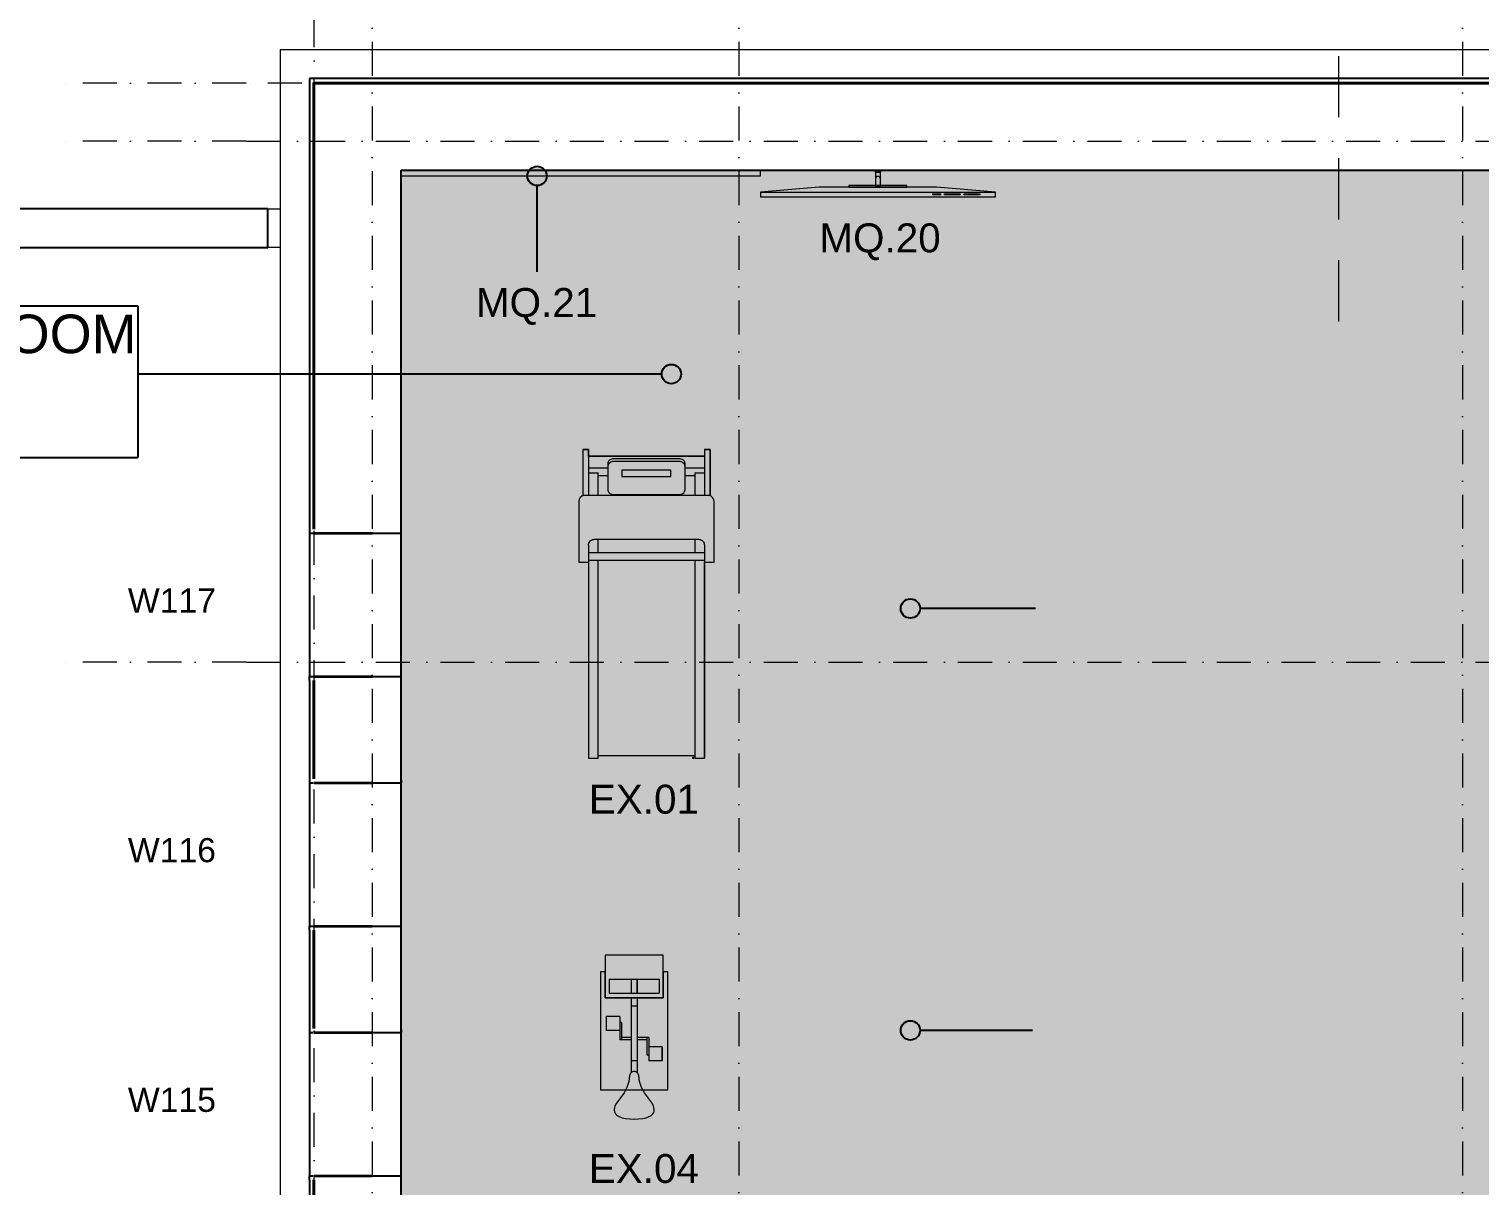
# Model space of a CAD drawing. Header units: millimetres. Extents: x -14278 to 101596, y -22378 to 34603.
# Drawn here: x -1778 to 5740, y 9835 to 15831 of the extents above; entities that cross this region are included whole.
import ezdxf
from ezdxf.enums import TextEntityAlignment as Align

# ---------------------------------------------------------------- set-up
doc = ezdxf.new("R2010")
doc.units = ezdxf.units.MM
doc.header["$MEASUREMENT"] = 0
for name, pattern in [('Dot & Dashed', [335.138881, 176.388884, -88.194442, 0, -70.555556]), ('Long Dashed', [529.166651, 317.499995, -211.666656]), ('Wipeout_Contour', [1000, 0, -1000])]:
    doc.linetypes.add(name, pattern=pattern)
for name, color, linetype in [('A-Zz_20_10_90-T_TextFFEInternal', 7, 'Continuous'), ('A-Zz_20_10_90-T_TextWindow', 7, 'Continuous'), ('A-Zz_60_50_80-P_MarkerSection', 7, 'Continuous'), ('NewA-Ee_25_10-M_WallsExternal', 7, 'Continuous'), ('NewA-Ee_30_40-M_Floors', 7, 'Continuous'), ('NewA-Ee_30_60-M_Pavements', 7, 'Continuous'), ('NewA-Ee_40_20-M_GeneralFFAndEInternalFixed', 7, 'Continuous'), ('NewA-Ee_40_20-M_GeneralFFAndEInternalMovable', 7, 'Continuous'), ('NewA-SL-M_SpacesExternal', 7, 'Continuous'), ('NewA-SL-M_SpacesInternal', 7, 'Continuous'), ('NewA-Ss_30_25-M_CeilingAndSoffitSystems', 7, 'Continuous'), ('NewA-Zz_20_10_90-T_TextFFEInternal', 7, 'Continuous'), ('NewA-Zz_35_40_80-M_GridStructural', 7, 'Continuous'), ('NewA-Zz_50_10_70-P_BoundarySiteRed', 7, 'Continuous'), ('NewA-Zz_50_10_90-P_BoundarySpace', 7, 'Continuous'), ('NewA-Zz_50_90_00-M_GrossInternal', 7, 'Continuous')]:
    doc.layers.add(name, color=color, linetype=linetype)
doc.styles.add('GENERATED_STYLE_1', font='')
doc.styles.get('GENERATED_STYLE_1').set_extended_font_data('Arial')

# ---------------------------------------------------------------- blocks, each defined once
blk = doc.blocks.new('EXERCISE ROOM_101_17_1', base_point=(-2422.3, 14043.1))
at = {"layer": 'NewA-SL-M_SpacesInternal', "color": 253, "linetype": 'Continuous', "lineweight": 13}
for p, q in [((8342.7, 15099.7), (150.3, 15099.7)), ((150.3, 15099.7), (150.3, 6700.3))]:
    blk.add_line(p, q, dxfattribs=at)
at = {"layer": 'NewA-SL-M_SpacesInternal', "linetype": 'Continuous'}
for p, q in [((-3630.5, 14396.7), (-1214, 14396.7)), ((-1214, 14396.7), (-1214, 14082.4)), ((-1214, 14082.4), (-1214, 13846.7)), ((-1214, 13846.7), (-1214, 13611)), ((-3630.5, 13611), (-1214, 13611))]:
    blk.add_line(p, q, dxfattribs=at)
at = {"layer": 'NewA-SL-M_SpacesInternal', "color": 5, "lineweight": 70, "style": 'GENERATED_STYLE_1'}
for tag, height, p in [('ROOM_NAME', 200, (-3580.5, 14351)), ('ROOM_NUMBER', 150, (-3580.5, 14048.1)), ('adj_text', 150, (-3580.5, 13812.4))]:
    blk.add_attdef(tag, text='', height=height, dxfattribs=at).set_placement(p, align=Align.TOP_LEFT)
blk = doc.blocks.new('EXERCISE TERRACE_Exercise Terrace_26_1', base_point=(-3492.5, 10921.6))
at = {"layer": 'NewA-SL-M_SpacesExternal', "color": 253, "linetype": 'Continuous', "lineweight": 13}
for p, q in [((-6444.8, 14698.5), (-6444.8, 6892.7)), ((-474.7, 14698.5), (-6444.8, 14698.5)), ((-474.7, 6892.7), (-474.7, 14698.5)), ((-6444.8, 6892.7), (-474.7, 6892.7))]:
    blk.add_line(p, q, dxfattribs=at)
at = {"layer": 'NewA-SL-M_SpacesExternal', "linetype": 'Continuous'}
for p, q in [((-4927, 11275.2), (-4927, 10960.9)), ((-4927, 11275.2), (-2058, 11275.2)), ((-2058, 11275.2), (-2058, 10960.9)), ((-4927, 10960.9), (-4927, 10725.2)), ((-2058, 10960.9), (-2058, 10725.2)), ((-4927, 10725.2), (-4927, 10489.5)), ((-2058, 10725.2), (-2058, 10489.5)), ((-4927, 10489.5), (-2058, 10489.5))]:
    blk.add_line(p, q, dxfattribs=at)
at = {"layer": 'NewA-SL-M_SpacesExternal', "color": 5, "lineweight": 70, "style": 'GENERATED_STYLE_1'}
for tag, height, p in [('ROOM_NAME_0', 200, (-4877, 11229.5)), ('ROOM_NAME_1', 150, (-4877, 10926.6)), ('adj_text', 150, (-4877, 10690.9))]:
    blk.add_attdef(tag, text='', height=height, dxfattribs=at).set_placement(p, align=Align.TOP_LEFT)
blk = doc.blocks.new('BUILDING SITE_Site_28_1', base_point=(-3334.4, -767))
at = {"layer": 'NewA-SL-M_SpacesExternal', "color": 253, "linetype": 'Continuous', "lineweight": 13}
for p, q in [((-474.7, 14898.5), (-474.7, 15724.7)), ((-474.7, 15724.7), (35324.7, 15724.7)), ((-6644.8, 14898.5), (-474.7, 14898.5))]:
    blk.add_line(p, q, dxfattribs=at)
at = {"layer": 'NewA-SL-M_SpacesExternal', "color": 5, "lineweight": 70, "style": 'GENERATED_STYLE_1'}
for tag, height, p in [('ROOM_NAME', 200, (-4325.1, -459.1)), ('ROOM_NUMBER', 150, (-4325.1, -762)), ('adj_text', 150, (-4325.1, -997.7))]:
    blk.add_attdef(tag, text='', height=height, dxfattribs=at).set_placement(p, align=Align.TOP_LEFT)
blk = doc.blocks.new('Mesh_1_1', base_point=(14339.9, 34603))
at = {"layer": 'NewA-Ee_30_60-M_Pavements', "color": 254, "linetype": 'Continuous', "lineweight": 13, "flags": 128}
blk.add_lwpolyline([(14339.9, 34603, -0.414214), (42830.6, 6112.3, -0.414214), (14339.9, -22378.4, -0.414214), (-14150.7, 6112.3, -0.414214)], format="xyb", close=True, dxfattribs=at)
blk.add_lwpolyline([(-474.7, 15724.7), (35324.7, 15724.7), (35324.7, 6075.3), (28524.7, 6075.3), (28524.7, -474.7), (7900.2, -474.7), (7900.2, 2666.8), (6124.7, 2666.8), (6124.7, 1525.3), (1425.3, 1525.3), (1425.3, 6075.3), (-474.7, 6075.3)], close=True, dxfattribs=at)
blk = doc.blocks.new('Slab_4_1', base_point=(11328, 15324.9))
at = {"layer": 'NewA-Ee_30_40-M_Floors', "linetype": 'Continuous', "lineweight": 13}
blk.add_hatch(color=254, dxfattribs=at).paths.add_polyline_path([(11328, 15324.9), (11328, 15099.7), (150.3, 15099.7), (150.3, 9350.5), (-124.9, 9350.5), (-124.9, 8300.5), (150.3, 8300.5), (150.3, 6700.3), (2050.3, 6700.3), (2050.3, 2150.3), (5499.7, 2150.3), (5499.7, 3091.8), (6214.3, 3091.8), (6214.3, 2766.8), (7714.3, 2766.8), (7714.3, 3091.8), (8455.6, 3091.8), (8500.3, 150.3), (16363.1, 150.3), (16363.1, -124.9), (17413.1, -124.9), (17413.1, 150.3), (27899.7, 150.3), (27899.7, 6700.3), (34699.7, 6700.3), (34699.7, 15099.7), (34639.4, 15099.7), (34639.4, 15324.9), (32809.4, 15324.9), (32809.4, 15099.7), (13158, 15099.7), (13158, 15324.9)])
at = {"layer": 'NewA-Ee_30_40-M_Floors', "color": 6, "linetype": 'Continuous', "lineweight": 13, "flags": 128}
blk.add_lwpolyline([(6214.3, 3091.8), (5499.7, 3091.8), (5499.7, 2150.3), (2050.3, 2150.3), (2050.3, 6700.3), (150.3, 6700.3), (150.3, 8300.5), (-124.9, 8300.5), (-124.9, 9350.5), (150.3, 9350.5), (150.3, 15099.7), (11328, 15099.7)], dxfattribs=at)
blk = doc.blocks.new('Slab_7_1', base_point=(150.3, 15099.7))
at = {"layer": 'NewA-Ss_30_25-M_CeilingAndSoffitSystems', "linetype": 'Continuous', "lineweight": 0}
blk.add_hatch(color=255, dxfattribs=at).paths.add_polyline_path([(150.3, 15099.7), (150.3, 6700.3), (2050.3, 6700.3), (2050.3, 6550.3), (5907.4, 6550.3), (5907.4, 10320.7), (8342.7, 10320.7), (8342.7, 15099.7)])
at = {"layer": 'NewA-Ss_30_25-M_CeilingAndSoffitSystems', "color": 6, "linetype": 'Continuous', "lineweight": 13, "flags": 128}
blk.add_lwpolyline([(150.3, 15099.7), (8342.7, 15099.7), (8342.7, 10320.7), (5907.4, 10320.7), (5907.4, 6550.3), (2050.3, 6550.3), (2050.3, 6700.3), (150.3, 6700.3)], close=True, dxfattribs=at)
blk = doc.blocks.new('Wall_3_1', base_point=(0, 15250))
at = {"layer": 'NewA-Ee_25_10-M_WallsExternal', "linetype": 'Continuous'}
blk.add_line((-304.8, 15554.8), (6119.9, 15554.8), dxfattribs=at)
at = {"layer": 'NewA-Ee_25_10-M_WallsExternal', "color": 92, "linetype": 'Continuous', "lineweight": 35}
blk.add_line((-300, 15550), (6119.9, 15550), dxfattribs=at)
at = {"layer": 'NewA-Ee_25_10-M_WallsExternal', "linetype": 'Continuous', "flags": 128}
for points in [[(6119.9, 15574.9), (-324.9, 15574.9)], [(150.3, 15099.7), (6127, 15099.7)]]:
    blk.add_lwpolyline(points, dxfattribs=at)
blk = doc.blocks.new('Wall_8_1', base_point=(0, 6550))
at = {"layer": 'NewA-Ee_25_10-M_WallsExternal', "linetype": 'Continuous'}
for p, q in [((-304.8, 13239.1), (-304.8, 15554.8)), ((-324.9, 13239.1), (-324.9, 13219)), ((-324.9, 13219), (-304.8, 13219)), ((-324.9, 13219), (-324.9, 12475)), ((0, 13219), (25.1, 13219)), ((25.1, 13219), (70.4, 13219)), ((70.4, 13219), (133.9, 13219)), ((133.9, 13219), (150.3, 13219)), ((-324.9, 12454.9), (-324.9, 12475)), ((-324.9, 12475), (-304.8, 12475)), ((-304.8, 11945.1), (-304.8, 12454.9)), ((0, 12475), (25.1, 12475)), ((25.1, 12475), (70.4, 12475)), ((70.4, 12475), (133.9, 12475)), ((133.9, 12475), (150.3, 12475)), ((-324.9, 11945.1), (-324.9, 11925)), ((-324.9, 11925), (-304.8, 11925)), ((-324.9, 11925), (-324.9, 11181)), ((0, 11925), (25.1, 11925)), ((25.1, 11925), (70.4, 11925)), ((70.4, 11925), (133.9, 11925)), ((133.9, 11925), (150.3, 11925)), ((150.3, 11938), (150.3, 11925)), ((-324.9, 11160.9), (-324.9, 11181)), ((-324.9, 11181), (-304.8, 11181)), ((-304.8, 10651.1), (-304.8, 11160.9)), ((0, 11181), (25.1, 11181)), ((25.1, 11181), (70.4, 11181)), ((70.4, 11181), (133.9, 11181)), ((133.9, 11181), (150.3, 11181)), ((150.3, 11168), (150.3, 11181)), ((-324.9, 10651.1), (-324.9, 10631)), ((-324.9, 10631), (-304.8, 10631)), ((-324.9, 10631), (-324.9, 9887)), ((0, 10631), (25.1, 10631)), ((25.1, 10631), (70.4, 10631)), ((70.4, 10631), (133.9, 10631)), ((133.9, 10631), (150.3, 10631)), ((150.3, 10644), (150.3, 10631)), ((-324.9, 9866.9), (-324.9, 9887)), ((-324.9, 9887), (-304.8, 9887)), ((-304.8, 9350.5), (-304.8, 9866.9)), ((0, 9887), (25.1, 9887)), ((25.1, 9887), (70.4, 9887)), ((70.4, 9887), (133.9, 9887)), ((133.9, 9887), (150.3, 9887)), ((150.3, 9874), (150.3, 9887)), ((-324.9, 9350.5), (-304.8, 9350.5)), ((-324.9, 9350.5), (-324.9, 8300.5)), ((0, 9350.5), (70.4, 9350.5)), ((70.4, 9350.5), (133.9, 9350.5)), ((133.9, 9350.5), (150.3, 9350.5)), ((-324.9, 8300.5), (-304.8, 8300.5)), ((-304.8, 6245.2), (-304.8, 8300.5)), ((0, 8300.5), (70.4, 8300.5)), ((70.4, 8300.5), (133.9, 8300.5)), ((133.9, 8300.5), (150.3, 8300.5))]:
    blk.add_line(p, q, dxfattribs=at)
at = {"layer": 'NewA-Ee_25_10-M_WallsExternal', "color": 92, "linetype": 'Continuous', "lineweight": 35}
for p, q in [((-300, 13239.1), (-300, 15550)), ((-300, 13219), (-24.9, 13219)), ((-24.9, 13219), (0, 13219)), ((-300, 12475), (-24.9, 12475)), ((-300, 11945.1), (-300, 12454.9)), ((-24.9, 12475), (0, 12475)), ((-300, 11925), (-24.9, 11925)), ((-24.9, 11925), (0, 11925)), ((-300, 11181), (-24.9, 11181)), ((-300, 10651.1), (-300, 11160.9)), ((-24.9, 11181), (0, 11181)), ((-300, 10631), (-24.9, 10631)), ((-24.9, 10631), (0, 10631)), ((-300, 9887), (-24.9, 9887)), ((-300, 9350.5), (-300, 9866.9)), ((-24.9, 9887), (0, 9887)), ((-300, 9350.5), (-124.9, 9350.5)), ((-124.9, 9350.5), (-9.9, 9350.5)), ((-9.9, 9350.5), (0, 9350.5)), ((-300, 6250), (-300, 8300.5)), ((-300, 8300.5), (-124.9, 8300.5)), ((-124.9, 8300.5), (-9.9, 8300.5)), ((-9.9, 8300.5), (0, 8300.5))]:
    blk.add_line(p, q, dxfattribs=at)
at = {"layer": 'NewA-Ee_25_10-M_WallsExternal', "linetype": 'Continuous', "flags": 128}
for points in [[(-324.9, 15574.9), (-324.9, 13239.1)], [(150.3, 13219), (150.3, 15099.7)], [(-324.9, 12454.9), (-324.9, 11945.1)], [(150.3, 11938), (150.3, 12475)], [(-324.9, 11160.9), (-324.9, 10651.1)], [(150.3, 10644), (150.3, 11168)], [(-324.9, 9866.9), (-324.9, 9350.5)], [(150.3, 9350.5), (150.3, 9874)], [(-324.9, 8300.5), (-324.9, 6225.1)], [(150.3, 6700.3), (150.3, 8300.5)]]:
    blk.add_lwpolyline(points, dxfattribs=at)
blk = doc.blocks.new('Wall_33_1', base_point=(-540.2, 14898.5))
at = {"color": 254, "linetype": 'Wipeout_Contour', "lineweight": 0, "ltscale": 61979.259508}
blk.add_wipeout([(-540.2, 14898.5), (-6644.8, 14898.5), (-6444.8, 14698.5), (-540.2, 14698.5)], dxfattribs=at).dxf.layer = 'NewA-Ee_25_10-M_WallsExternal'
at = {"layer": 'NewA-Ee_25_10-M_WallsExternal', "linetype": 'Continuous', "flags": 128}
for points in [[(-540.2, 14898.5), (-6644.8, 14898.5)], [(-540.2, 14698.5), (-540.2, 14898.5)], [(-6444.8, 14698.5), (-540.2, 14698.5)]]:
    blk.add_lwpolyline(points, dxfattribs=at)
blk = doc.blocks.new('Standard grid marker')
at = {"layer": 'NewA-Zz_35_40_80-M_GridStructural', "color": 6, "linetype": 'Dot & Dashed', "lineweight": 13}
blk.add_line((1000, 0), (18130.8, 0), dxfattribs=at)
at = {"layer": 'NewA-Zz_35_40_80-M_GridStructural', "style": 'GENERATED_STYLE_1'}
blk.add_attdef('AC_MarkerText_1', text='', height=250, rotation=90, dxfattribs=at).set_placement((-250, 14.3), align=Align.MIDDLE_CENTER)
blk = doc.blocks.new('Standard grid marker_2')
at = {"layer": 'NewA-Zz_35_40_80-M_GridStructural', "color": 6, "linetype": 'Dot & Dashed', "lineweight": 13}
for q in [(0, 0), (40175.6, 0)]:
    blk.add_line((1000, 0), q, dxfattribs=at)
at = {"layer": 'NewA-Zz_35_40_80-M_GridStructural', "style": 'GENERATED_STYLE_1'}
blk.add_attdef('AC_MarkerText_1', text='', height=250, dxfattribs=at).set_placement((41425.6, 14.3), align=Align.MIDDLE_CENTER)
blk = doc.blocks.new('Standard grid marker_3')
at = {"layer": 'NewA-Zz_35_40_80-M_GridStructural', "color": 6, "linetype": 'Dot & Dashed', "lineweight": 13}
blk.add_line((0, 0), (19130.8, 0), dxfattribs=at)
blk = doc.blocks.new('Standard grid marker_4')
at = {"layer": 'NewA-Zz_35_40_80-M_GridStructural', "color": 6, "linetype": 'Dot & Dashed', "lineweight": 13}
for p, q in [((1000, 0), (40175.6, 0)), ((40175.6, 0), (41175.6, 0))]:
    blk.add_line(p, q, dxfattribs=at)
blk = doc.blocks.new('Treadmill 19')
at = {"layer": 'NewA-Ee_40_20-M_GeneralFFAndEInternalMovable', "color": 255, "linetype": 'Continuous', "lineweight": 13}
for p, q in [((1332.3, 700), (1016.5, 700)), ((1016.5, 700), (1016.5, 650)), ((1337.5, 699.5), (1332.3, 700)), ((1342.5, 698.1), (1337.5, 699.5)), ((1347.1, 695.8), (1342.5, 698.1)), ((1351.4, 692.8), (1347.1, 695.8)), ((1355, 689.1), (1351.4, 692.8)), ((1358, 684.8), (1355, 689.1)), ((1360.2, 680), (1358, 684.8)), ((1600, 680), (1360.2, 680)), ((1600, 650), (1600, 680)), ((0, 650), (0, 600)), ((1016.5, 650), (0, 650)), ((1565.2, 50), (1565.2, 650)), ((1565.2, 650), (1600, 650)), ((0, 600), (15.3, 600)), ((15.3, 600), (15.3, 100)), ((0, 111.5), (0, 105.2)), ((3.9, 111.5), (0, 111.5)), ((0, 105.2), (3.9, 105.2)), ((15.3, 100), (0, 100)), ((0, 100), (0, 50)), ((3.9, 105.2), (3.9, 111.5)), ((0, 50), (1016.5, 50)), ((1016.5, 50), (1016.5, 0)), ((1016.5, 0), (1332.3, 0)), ((1332.3, 0), (1337.4, 0.5)), ((1337.4, 0.5), (1342.4, 1.9)), ((1342.4, 1.9), (1347.1, 4.1)), ((1347.1, 4.1), (1351.3, 7.1)), ((1351.3, 7.1), (1354.9, 10.8)), ((1354.9, 10.8), (1357.9, 15)), ((1357.9, 15), (1360.1, 19.7)), ((1360.1, 19.7), (1600, 20)), ((1600, 50), (1565.2, 50)), ((1600, 20), (1600, 50))]:
    blk.add_line(p, q, dxfattribs=at)
at = {"layer": 'NewA-Ee_40_20-M_GeneralFFAndEInternalMovable', "color": 1, "linetype": 'Continuous', "lineweight": 18}
for p, q in [((1332.3, 700), (1016.5, 700)), ((1016.5, 700), (1016.5, 650)), ((1337.4, 699.5), (1332.3, 700)), ((1342.4, 698.2), (1337.4, 699.5)), ((1347.1, 696), (1342.4, 698.2)), ((1351.3, 693), (1347.1, 696)), ((1355, 689.3), (1351.3, 693)), ((1357.9, 685), (1355, 689.3)), ((1360.1, 680.3), (1357.9, 685)), ((1361.5, 675.2), (1360.1, 680.3)), ((1600, 680), (1360.2, 680)), ((1600, 680), (1600, 650)), ((1105.3, 650), (0, 650)), ((0, 650), (0, 600)), ((1026.4, 650), (1026.4, 50)), ((1065.8, 650), (1065.8, 50)), ((1105.3, 650), (1110.5, 649.5)), ((1110.5, 649.5), (1115.4, 648.2)), ((1115.4, 648.2), (1120.1, 646)), ((1120.1, 646), (1124.3, 643)), ((1124.3, 643), (1128, 639.3)), ((1128, 639.3), (1131, 635)), ((1131, 635), (1133.1, 630.3)), ((1133.1, 630.3), (1134.5, 625.2)), ((1134.5, 625.2), (1134.9, 620)), ((1134.9, 620), (1134.9, 80)), ((1361.9, 670), (1361.5, 675.2)), ((1361.9, 30), (1361.9, 670)), ((1600, 650), (1361.9, 650)), ((1480.3, 650), (1480.3, 600)), ((1506, 650), (1506, 550)), ((1565.2, 650), (1565.2, 50)), ((0, 600), (1026.4, 600)), ((15.3, 600), (15.3, 100)), ((1065.8, 600), (1134.9, 600)), ((1361.9, 600), (1480.3, 600)), ((1368.4, 530.3), (1367.2, 525.2)), ((1370.3, 535), (1368.4, 530.3)), ((1372.8, 539.3), (1370.3, 535)), ((1376, 543), (1372.8, 539.3)), ((1379.7, 546), (1376, 543)), ((1383.7, 548.2), (1379.7, 546)), ((1388, 549.5), (1383.7, 548.2)), ((1392.5, 550), (1388, 549.5)), ((1526.9, 550), (1392.5, 550)), ((1465, 600), (1465, 550)), ((1516.6, 549.5), (1512.1, 550)), ((1520.9, 548.2), (1516.6, 549.5)), ((1525, 546), (1520.9, 548.2)), ((1528.6, 543), (1525, 546)), ((1531.4, 549.5), (1526.9, 550)), ((1531.8, 539.3), (1528.6, 543)), ((1535.7, 548.2), (1531.4, 549.5)), ((1534.3, 535), (1531.8, 539.3)), ((1536.2, 530.3), (1534.3, 535)), ((1539.8, 546), (1535.7, 548.2)), ((1537.4, 525.2), (1536.2, 530.3)), ((1543.4, 543), (1539.8, 546)), ((1546.6, 539.3), (1543.4, 543)), ((1549.1, 535), (1546.6, 539.3)), ((1551, 530.3), (1549.1, 535)), ((1552.2, 525.2), (1551, 530.3)), ((1367.2, 525.2), (1366.8, 520)), ((1366.8, 520), (1366.8, 180)), ((1460.5, 477), (1460.5, 223)), ((1493.8, 477), (1460.5, 477)), ((1493.3, 223), (1493.3, 477)), ((1493.8, 223), (1493.8, 477)), ((1537.8, 520), (1537.4, 525.2)), ((1537.8, 180), (1537.8, 520)), ((1552.6, 520), (1552.2, 525.2)), ((1552.6, 180), (1552.6, 520)), ((1366.8, 180), (1367.2, 174.8)), ((1367.2, 174.8), (1368.4, 169.7)), ((1368.4, 169.7), (1370.3, 165)), ((1370.3, 165), (1372.8, 160.7)), ((1372.8, 160.7), (1376, 157)), ((1376, 157), (1379.7, 154)), ((1379.7, 154), (1383.7, 151.8)), ((1383.7, 151.8), (1388, 150.5)), ((1388, 150.5), (1392.5, 150)), ((1460.5, 223), (1493.8, 223)), ((1512.1, 150), (1516.6, 150.5)), ((1516.6, 150.5), (1520.9, 151.8)), ((1520.9, 151.8), (1525, 154)), ((1525, 154), (1528.6, 157)), ((1526.9, 150), (1531.4, 150.5)), ((1528.6, 157), (1531.8, 160.7)), ((1531.4, 150.5), (1535.7, 151.8)), ((1531.8, 160.7), (1534.3, 165)), ((1534.3, 165), (1536.2, 169.7)), ((1535.7, 151.8), (1539.8, 154)), ((1536.2, 169.7), (1537.4, 174.8)), ((1537.4, 174.8), (1537.8, 180)), ((1539.8, 154), (1543.4, 157)), ((1543.4, 157), (1546.6, 160.7)), ((1546.6, 160.7), (1549.1, 165)), ((1549.1, 165), (1551, 169.7)), ((1551, 169.7), (1552.2, 174.8)), ((1552.2, 174.8), (1552.6, 180)), ((0, 100), (0, 50)), ((1026.4, 100), (0, 100)), ((1134.9, 100), (1065.8, 100)), ((1134.9, 80), (1134.5, 74.8)), ((1480.3, 100), (1361.9, 100)), ((1392.5, 150), (1526.9, 150)), ((1465, 150), (1465, 100)), ((1480.3, 100), (1480.3, 50)), ((1506, 150), (1506, 50)), ((1105.3, 50), (0, 50)), ((1016.5, 50), (1016.5, 0)), ((1016.5, 0), (1332.3, 0)), ((1110.5, 50.5), (1105.3, 50)), ((1115.4, 51.8), (1110.5, 50.5)), ((1120.1, 54), (1115.4, 51.8)), ((1124.3, 57), (1120.1, 54)), ((1128, 60.7), (1124.3, 57)), ((1131, 65), (1128, 60.7)), ((1133.1, 69.7), (1131, 65)), ((1134.5, 74.8), (1133.1, 69.7)), ((1332.3, 0), (1337.4, 0.5)), ((1337.4, 0.5), (1342.4, 1.8)), ((1342.4, 1.8), (1347.1, 4)), ((1347.1, 4), (1351.3, 7)), ((1351.3, 7), (1355, 10.7)), ((1355, 10.7), (1357.9, 15)), ((1357.9, 15), (1360.1, 19.7)), ((1360.1, 19.7), (1361.5, 24.8)), ((1600, 20), (1360.2, 20)), ((1361.5, 24.8), (1361.9, 30)), ((1600, 50), (1361.9, 50)), ((1600, 50), (1600, 20))]:
    blk.add_line(p, q, dxfattribs=at)
blk = doc.blocks.new('Stationary Bicycle 19')
at = {"layer": 'NewA-Ee_40_20-M_GeneralFFAndEInternalMovable', "color": 1, "linetype": 'Continuous', "lineweight": 18}
for p, q in [((611.5, 350), (0, 350)), ((0, 350), (0, 0)), ((380.6, 320), (308, 320)), ((308, 250), (308, 320)), ((380.6, 250), (380.6, 320)), ((476.3, 25), (476.3, 325)), ((476.3, 325), (611.5, 325)), ((476.3, 325), (476.3, 25)), ((698.8, 325), (476.3, 325)), ((573.9, 305), (501.1, 305)), ((501.1, 305), (501.1, 45)), ((573.9, 305), (573.9, 45)), ((611.5, 325), (611.5, 350)), ((698.8, 25), (698.8, 325)), ((-144.9, 236.7), (-148.7, 219.4)), ((-138.6, 253.3), (-144.9, 236.7)), ((-134.5, 260.5), (-138.6, 253.3)), ((-129.4, 266.9), (-134.5, 260.5)), ((-123.5, 272.1), (-129.4, 266.9)), ((-116.7, 275.9), (-123.5, 272.1)), ((-111.2, 277.6), (-116.7, 275.9)), ((-105.5, 278.4), (-111.2, 277.6)), ((-99.8, 278.4), (-105.5, 278.4)), ((-91.8, 277.2), (-99.8, 278.4)), ((-84, 274.9), (-91.8, 277.2)), ((-68.7, 267.6), (-84, 274.9)), ((-41.4, 246.6), (-68.7, 267.6)), ((-16, 227.5), (-41.4, 246.6)), ((12.3, 212.9), (-16, 227.5)), ((380.6, 250), (258.4, 250)), ((258.4, 240), (258.4, 250)), ((258.4, 190), (258.4, 240)), ((349, 240), (258.4, 240)), ((271.8, 190), (271.8, 240)), ((349, 240), (349, 250)), ((-148.7, 219.4), (-151.2, 175)), ((-151.2, 175), (-148.7, 130.6)), ((42.7, 203.2), (12.3, 212.9)), ((74.3, 198.6), (42.7, 203.2)), ((42.7, 146.8), (74.3, 151.4)), ((78.5, 197.5), (74.3, 198.6)), ((74.3, 151.4), (78.5, 152.5)), ((82.4, 195.8), (78.5, 197.5)), ((78.5, 152.5), (82.4, 154.2)), ((86, 193.4), (82.4, 195.8)), ((82.4, 154.2), (86, 156.6)), ((89, 190.5), (86, 193.4)), ((86, 156.6), (89, 159.5)), ((91.5, 187.1), (89, 190.5)), ((89, 159.5), (91.5, 162.9)), ((476.3, 190), (90.1, 190)), ((476.3, 160), (90.1, 160)), ((93.4, 183.3), (91.5, 187.1)), ((91.5, 162.9), (93.4, 166.7)), ((94.5, 179.2), (93.4, 183.3)), ((93.4, 166.7), (94.5, 170.8)), ((94.9, 175), (94.5, 179.2)), ((94.5, 170.8), (94.9, 175)), ((152, 190), (152, 160)), ((258.4, 110), (258.4, 160)), ((271.8, 110), (271.8, 160)), ((435.9, 190), (435.9, 160)), ((573.9, 190), (501.1, 190)), ((501.1, 160), (573.9, 160)), ((573.9, 160), (501.1, 160)), ((573.9, 190), (573.9, 160)), ((-148.7, 130.6), (-144.9, 113.3)), ((-144.9, 113.3), (-138.6, 96.7)), ((-138.6, 96.7), (-134.5, 89.5)), ((-134.5, 89.5), (-129.4, 83.1)), ((-129.4, 83.1), (-123.5, 77.9)), ((-123.5, 77.9), (-116.7, 74.1)), ((-84, 75.1), (-68.7, 82.4)), ((-68.7, 82.4), (-41.4, 103.4)), ((-41.4, 103.4), (-16, 122.5)), ((-16, 122.5), (12.3, 137.1)), ((12.3, 137.1), (42.7, 146.8)), ((271.8, 100), (149.6, 100)), ((149.6, 30), (149.6, 100)), ((271.8, 110), (181.2, 110)), ((181.2, 110), (181.2, 100)), ((222.2, 30), (222.2, 100)), ((222.2, 30), (222.2, 100)), ((271.8, 100), (271.8, 110)), ((-116.7, 74.1), (-111.2, 72.4)), ((-111.2, 72.4), (-105.5, 71.6)), ((-105.5, 71.6), (-99.8, 71.6)), ((-99.8, 71.6), (-91.8, 72.8)), ((-91.8, 72.8), (-84, 75.1)), ((0, 0), (611.5, 0)), ((149.6, 30), (222.2, 30)), ((222.2, 30), (149.6, 30)), ((611.5, 25), (476.3, 25)), ((476.3, 25), (698.8, 25)), ((573.9, 45), (501.1, 45)), ((611.5, 0), (611.5, 25))]:
    blk.add_line(p, q, dxfattribs=at)
blk = doc.blocks.new('Mirror 19_2')
at = {"layer": 'NewA-Ee_40_20-M_GeneralFFAndEInternalFixed', "color": 1, "linetype": 'Continuous', "lineweight": 18}
for p, q in [((1862, 30), (0, 30)), ((0, 30), (0, 0)), ((1862, 30), (0, 30)), ((0, 30), (0, 0)), ((0, 0), (1862, 0)), ((0, 0), (1862, 0)), ((1862, 0), (1862, 30)), ((1862, 0), (1862, 30))]:
    blk.add_line(p, q, dxfattribs=at)
blk = doc.blocks.new('Flat Panel TV 19')
at = {"layer": 'NewA-Ee_40_20-M_GeneralFFAndEInternalFixed', "color": 1, "linetype": 'Continuous', "lineweight": 18}
for p, q in [((623.3, 137.5), (593.3, 137.5)), ((593.3, 137.5), (593.3, 127.5)), ((593.3, 127.5), (623.3, 127.5)), ((620.8, 127.5), (595.8, 127.5)), ((595.8, 127.5), (595.8, 60)), ((620.8, 60), (620.8, 127.5)), ((623.3, 127.5), (623.3, 137.5)), ((304.2, 50), (0, 25)), ((0, 25), (0, 0)), ((0, 25), (1216.6, 25)), ((0, 0), (1216.6, 0)), ((912.5, 50), (304.2, 50)), ((758.3, 60), (458.3, 60)), ((458.3, 60), (458.3, 50)), ((458.3, 50), (758.3, 50)), ((595.8, 60), (620.8, 60)), ((758.3, 50), (758.3, 60)), ((892.2, 10), (892.2, 16.2)), ((892.2, 16.2), (932.7, 16.2)), ((932.7, 10), (892.2, 10)), ((1216.6, 25), (912.5, 50)), ((932.7, 16.2), (932.7, 10)), ((953, 10), (953, 16.2)), ((953, 16.2), (1034.1, 16.2)), ((1034.1, 10), (953, 10)), ((1034.1, 16.2), (1034.1, 10)), ((1054.4, 10), (1054.4, 16.2)), ((1054.4, 16.2), (1135.5, 16.2)), ((1135.5, 10), (1054.4, 10)), ((1135.5, 16.2), (1135.5, 10)), ((1216.6, 0), (1216.6, 25))]:
    blk.add_line(p, q, dxfattribs=at)
blk.add_arc((608.3, 93.8), 12.5, 0, 180, dxfattribs=at)
blk = doc.blocks.new('Line_15_1', base_point=(1550.2, 14043.1))
at = {"layer": 'NewA-Zz_50_10_90-P_BoundarySpace', "linetype": 'Continuous'}
blk.add_hatch(color=256, dxfattribs=at).paths.add_polyline_path([(1600.2, 14043.1), (1596.4, 14062.3), (1585.5, 14078.5), (1569.3, 14089.3), (1550.2, 14093.1), (1531, 14089.3), (1514.8, 14078.5), (1504, 14062.3), (1500.2, 14043.1), (1504, 14024), (1514.8, 14007.8), (1531, 13996.9), (1550.2, 13993.1), (1569.3, 13996.9), (1585.5, 14007.8), (1596.4, 14024)])
blk.add_line((1500.2, 14043.1), (-1214, 14043.1), dxfattribs=at)
blk.add_circle((1550.2, 14043.1), 50, dxfattribs=at)
blk = doc.blocks.new('Line_16_1', base_point=(854.5, 14573))
at = {"layer": 'NewA-Zz_20_10_90-T_TextFFEInternal', "linetype": 'Continuous'}
blk.add_hatch(color=256, dxfattribs=at).paths.add_polyline_path([(904.5, 15069.7), (900.7, 15088.8), (889.9, 15105.1), (873.7, 15115.9), (854.5, 15119.7), (835.4, 15115.9), (819.2, 15105.1), (808.3, 15088.8), (804.5, 15069.7), (808.3, 15050.6), (819.2, 15034.4), (835.4, 15023.5), (854.5, 15019.7), (873.7, 15023.5), (889.9, 15034.4), (900.7, 15050.6)])
blk.add_line((854.5, 14573), (854.5, 15019.7), dxfattribs=at)
blk.add_circle((854.5, 15069.7), 50, dxfattribs=at)
blk = doc.blocks.new('Line_17_1', base_point=(3436.2, 12827.7))
at = {"layer": 'NewA-Zz_20_10_90-T_TextFFEInternal', "linetype": 'Continuous'}
blk.add_hatch(color=256, dxfattribs=at).paths.add_polyline_path([(2838.7, 12827.7), (2834.9, 12846.8), (2824, 12863), (2807.8, 12873.9), (2788.7, 12877.7), (2769.5, 12873.9), (2753.3, 12863), (2742.5, 12846.8), (2738.7, 12827.7), (2742.5, 12808.5), (2753.3, 12792.3), (2769.5, 12781.5), (2788.7, 12777.7), (2807.8, 12781.5), (2824, 12792.3), (2834.9, 12808.5)])
blk.add_line((3436.2, 12827.7), (2838.7, 12827.7), dxfattribs=at)
blk.add_circle((2788.7, 12827.7), 50, dxfattribs=at)
blk = doc.blocks.new('Line_18_1', base_point=(3420.9, 10641.4))
at = {"layer": 'NewA-Zz_20_10_90-T_TextFFEInternal', "linetype": 'Continuous'}
blk.add_hatch(color=256, dxfattribs=at).paths.add_polyline_path([(2838.7, 10641.4), (2834.9, 10660.5), (2824, 10676.7), (2807.8, 10687.6), (2788.7, 10691.4), (2769.5, 10687.6), (2753.3, 10676.7), (2742.5, 10660.5), (2738.7, 10641.4), (2742.5, 10622.2), (2753.3, 10606), (2769.5, 10595.2), (2788.7, 10591.4), (2807.8, 10595.2), (2824, 10606), (2834.9, 10622.2)])
blk.add_line((3420.9, 10641.4), (2838.7, 10641.4), dxfattribs=at)
blk.add_circle((2788.7, 10641.4), 50, dxfattribs=at)
blk = doc.blocks.new('Label_15_1', base_point=(-1462.7, 10422.4))
at = {"layer": 'A-Zz_20_10_90-T_TextWindow', "insert": (-1037.7, 10343.9), "char_height": 125, "attachment_point": 2, "style": 'GENERATED_STYLE_1'}
blk.add_mtext('\\fArial|b0|i0|c0|p34;W115\\fArial|b0|i0|c0|p34;\\fArial|b0|i0|c0|p34;\\fArial|b0|i0|c0|p34;\\fArial|b0|i0|c0|p34;\\fArial|b0|i0|c0|p34;\\fArial|b0|i0|c0|p34;\\fArial|b0|i0|c0|p34;\\fArial|b0|i0|c0|p34;\\fArial|b0|i0|c0|p34;\\fArial|b0|i0|c0|p34;\\fArial|b0|i0|c0|p34;\\fArial|b0|i0|c0|p34;\\fArial|b0|i0|c0|p34;\\fArial|b0|i0|c0|p34;\\fArial|b0|i0|c0|p34;\\fArial|b0|i0|c0|p34;\\fArial|b0|i0|c0|p34;\\fArial|b0|i0|c0|p34;\\fArial|b0|i0|c0|p34;\\fArial|b0|i0|c0|p34;\\fArial|b0|i0|c0|p34;\\fArial|b0|i0|c0|p34;\\fArial|b0|i0|c0|p34;\\fArial|b0|i0|c0|p34;\\fArial|b0|i0|c0|p34;\\fArial|b0|i0|c0|p34;\\fArial|b0|i0|c0|p34;\\fArial|b0|i0|c0|p34;\\fArial|b0|i0|c0|p34;}', dxfattribs=at)
blk = doc.blocks.new('Label_16_1', base_point=(-1462.7, 11716.4))
at = {"layer": 'A-Zz_20_10_90-T_TextWindow', "insert": (-1037.7, 11637.9), "char_height": 125, "attachment_point": 2, "style": 'GENERATED_STYLE_1'}
blk.add_mtext('\\fArial|b0|i0|c0|p34;W116\\fArial|b0|i0|c0|p34;\\fArial|b0|i0|c0|p34;\\fArial|b0|i0|c0|p34;\\fArial|b0|i0|c0|p34;\\fArial|b0|i0|c0|p34;\\fArial|b0|i0|c0|p34;\\fArial|b0|i0|c0|p34;\\fArial|b0|i0|c0|p34;\\fArial|b0|i0|c0|p34;\\fArial|b0|i0|c0|p34;\\fArial|b0|i0|c0|p34;\\fArial|b0|i0|c0|p34;\\fArial|b0|i0|c0|p34;\\fArial|b0|i0|c0|p34;\\fArial|b0|i0|c0|p34;\\fArial|b0|i0|c0|p34;\\fArial|b0|i0|c0|p34;\\fArial|b0|i0|c0|p34;\\fArial|b0|i0|c0|p34;\\fArial|b0|i0|c0|p34;\\fArial|b0|i0|c0|p34;\\fArial|b0|i0|c0|p34;\\fArial|b0|i0|c0|p34;\\fArial|b0|i0|c0|p34;\\fArial|b0|i0|c0|p34;\\fArial|b0|i0|c0|p34;\\fArial|b0|i0|c0|p34;\\fArial|b0|i0|c0|p34;\\fArial|b0|i0|c0|p34;}', dxfattribs=at)
blk = doc.blocks.new('Label_17_1', base_point=(-1462.7, 13010.4))
at = {"layer": 'A-Zz_20_10_90-T_TextWindow', "insert": (-1037.7, 12931.9), "char_height": 125, "attachment_point": 2, "style": 'GENERATED_STYLE_1'}
blk.add_mtext('\\fArial|b0|i0|c0|p34;W117\\fArial|b0|i0|c0|p34;\\fArial|b0|i0|c0|p34;\\fArial|b0|i0|c0|p34;\\fArial|b0|i0|c0|p34;\\fArial|b0|i0|c0|p34;\\fArial|b0|i0|c0|p34;\\fArial|b0|i0|c0|p34;\\fArial|b0|i0|c0|p34;\\fArial|b0|i0|c0|p34;\\fArial|b0|i0|c0|p34;\\fArial|b0|i0|c0|p34;\\fArial|b0|i0|c0|p34;\\fArial|b0|i0|c0|p34;\\fArial|b0|i0|c0|p34;\\fArial|b0|i0|c0|p34;\\fArial|b0|i0|c0|p34;\\fArial|b0|i0|c0|p34;\\fArial|b0|i0|c0|p34;\\fArial|b0|i0|c0|p34;\\fArial|b0|i0|c0|p34;\\fArial|b0|i0|c0|p34;\\fArial|b0|i0|c0|p34;\\fArial|b0|i0|c0|p34;\\fArial|b0|i0|c0|p34;\\fArial|b0|i0|c0|p34;\\fArial|b0|i0|c0|p34;\\fArial|b0|i0|c0|p34;\\fArial|b0|i0|c0|p34;\\fArial|b0|i0|c0|p34;}', dxfattribs=at)
blk = doc.blocks.new('Label_77_1', base_point=(2206.5, 14908))
at = {"layer": 'A-Zz_20_10_90-T_TextFFEInternal', "insert": (2631.5, 14823.7), "char_height": 150, "attachment_point": 2, "style": 'GENERATED_STYLE_1'}
blk.add_mtext('\\fArial|b0|i0|c0|p34;MQ.20\\fArial|b0|i0|c0|p34;\\fArial|b0|i0|c0|p34;\\fArial|b0|i0|c0|p34;\\fArial|b0|i0|c0|p34;\\fArial|b0|i0|c0|p34;\\fArial|b0|i0|c0|p34;\\fArial|b0|i0|c0|p34;\\fArial|b0|i0|c0|p34;\\fArial|b0|i0|c0|p34;\\fArial|b0|i0|c0|p34;\\fArial|b0|i0|c0|p34;\\fArial|b0|i0|c0|p34;\\fArial|b0|i0|c0|p34;\\fArial|b0|i0|c0|p34;\\fArial|b0|i0|c0|p34;\\fArial|b0|i0|c0|p34;\\fArial|b0|i0|c0|p34;\\fArial|b0|i0|c0|p34;\\fArial|b0|i0|c0|p34;\\fArial|b0|i0|c0|p34;\\fArial|b0|i0|c0|p34;\\fArial|b0|i0|c0|p34;\\fArial|b0|i0|c0|p34;\\fArial|b0|i0|c0|p34;\\fArial|b0|i0|c0|p34;\\fArial|b0|i0|c0|p34;\\fArial|b0|i0|c0|p34;\\fArial|b0|i0|c0|p34;\\fArial|b0|i0|c0|p34;}', dxfattribs=at)
blk = doc.blocks.new('Label_78_1', base_point=(426.7, 14573))
at = {"layer": 'A-Zz_20_10_90-T_TextFFEInternal', "insert": (851.7, 14488.7), "char_height": 150, "attachment_point": 2, "style": 'GENERATED_STYLE_1'}
blk.add_mtext('\\fArial|b0|i0|c0|p34;MQ.21\\fArial|b0|i0|c0|p34;\\fArial|b0|i0|c0|p34;\\fArial|b0|i0|c0|p34;\\fArial|b0|i0|c0|p34;\\fArial|b0|i0|c0|p34;\\fArial|b0|i0|c0|p34;\\fArial|b0|i0|c0|p34;\\fArial|b0|i0|c0|p34;\\fArial|b0|i0|c0|p34;\\fArial|b0|i0|c0|p34;\\fArial|b0|i0|c0|p34;\\fArial|b0|i0|c0|p34;\\fArial|b0|i0|c0|p34;\\fArial|b0|i0|c0|p34;\\fArial|b0|i0|c0|p34;\\fArial|b0|i0|c0|p34;\\fArial|b0|i0|c0|p34;\\fArial|b0|i0|c0|p34;\\fArial|b0|i0|c0|p34;\\fArial|b0|i0|c0|p34;\\fArial|b0|i0|c0|p34;\\fArial|b0|i0|c0|p34;\\fArial|b0|i0|c0|p34;\\fArial|b0|i0|c0|p34;\\fArial|b0|i0|c0|p34;\\fArial|b0|i0|c0|p34;\\fArial|b0|i0|c0|p34;\\fArial|b0|i0|c0|p34;\\fArial|b0|i0|c0|p34;}', dxfattribs=at)
blk = doc.blocks.new('Label_79_1', base_point=(983, 11998.7))
at = {"layer": 'A-Zz_20_10_90-T_TextFFEInternal', "insert": (1408, 11914.4), "char_height": 150, "attachment_point": 2, "style": 'GENERATED_STYLE_1'}
blk.add_mtext('\\fArial|b0|i0|c0|p34;EX.01\\fArial|b0|i0|c0|p34;\\fArial|b0|i0|c0|p34;\\fArial|b0|i0|c0|p34;\\fArial|b0|i0|c0|p34;\\fArial|b0|i0|c0|p34;\\fArial|b0|i0|c0|p34;\\fArial|b0|i0|c0|p34;\\fArial|b0|i0|c0|p34;\\fArial|b0|i0|c0|p34;\\fArial|b0|i0|c0|p34;\\fArial|b0|i0|c0|p34;\\fArial|b0|i0|c0|p34;\\fArial|b0|i0|c0|p34;\\fArial|b0|i0|c0|p34;\\fArial|b0|i0|c0|p34;\\fArial|b0|i0|c0|p34;\\fArial|b0|i0|c0|p34;\\fArial|b0|i0|c0|p34;\\fArial|b0|i0|c0|p34;\\fArial|b0|i0|c0|p34;\\fArial|b0|i0|c0|p34;\\fArial|b0|i0|c0|p34;\\fArial|b0|i0|c0|p34;\\fArial|b0|i0|c0|p34;\\fArial|b0|i0|c0|p34;\\fArial|b0|i0|c0|p34;\\fArial|b0|i0|c0|p34;\\fArial|b0|i0|c0|p34;\\fArial|b0|i0|c0|p34;}', dxfattribs=at)
blk = doc.blocks.new('Label_80_1', base_point=(983, 10084.7))
at = {"layer": 'A-Zz_20_10_90-T_TextFFEInternal', "insert": (1408, 10000.4), "char_height": 150, "attachment_point": 2, "style": 'GENERATED_STYLE_1'}
blk.add_mtext('\\fArial|b0|i0|c0|p34;EX.04\\fArial|b0|i0|c0|p34;\\fArial|b0|i0|c0|p34;\\fArial|b0|i0|c0|p34;\\fArial|b0|i0|c0|p34;\\fArial|b0|i0|c0|p34;\\fArial|b0|i0|c0|p34;\\fArial|b0|i0|c0|p34;\\fArial|b0|i0|c0|p34;\\fArial|b0|i0|c0|p34;\\fArial|b0|i0|c0|p34;\\fArial|b0|i0|c0|p34;\\fArial|b0|i0|c0|p34;\\fArial|b0|i0|c0|p34;\\fArial|b0|i0|c0|p34;\\fArial|b0|i0|c0|p34;\\fArial|b0|i0|c0|p34;\\fArial|b0|i0|c0|p34;\\fArial|b0|i0|c0|p34;\\fArial|b0|i0|c0|p34;\\fArial|b0|i0|c0|p34;\\fArial|b0|i0|c0|p34;\\fArial|b0|i0|c0|p34;\\fArial|b0|i0|c0|p34;\\fArial|b0|i0|c0|p34;\\fArial|b0|i0|c0|p34;\\fArial|b0|i0|c0|p34;\\fArial|b0|i0|c0|p34;\\fArial|b0|i0|c0|p34;\\fArial|b0|i0|c0|p34;}', dxfattribs=at)
blk = doc.blocks.new('Cutting Plane_9_1', base_point=(5008, -2269))
at = {"layer": 'A-Zz_60_50_80-P_MarkerSection', "color": 6, "linetype": 'Long Dashed', "lineweight": 13}
blk.add_line((5008, 14315.3), (5008, 18515.3), dxfattribs=at)

msp = doc.modelspace()

# ---------------------------------------------------------------- hatches: boundary and pattern name
at = {"layer": 'NewA-Zz_50_90_00-M_GrossInternal', "linetype": 'Continuous', "lineweight": 140}
msp.add_hatch(color=1, dxfattribs=at).paths.add_polyline_path([(150.3, 15099.7), (34699.7, 15099.7), (34699.7, 6700.3), (27899.7, 6700.3), (27899.7, 150.3), (8500.3, 150.3), (8500.3, 3091.8), (5499.7, 3091.8), (5499.7, 2150.3), (2050.3, 2150.3), (2050.3, 6700.3), (150.3, 6700.3)])

# ---------------------------------------------------------------- linework, layer by layer
at = {"layer": 'NewA-Zz_50_90_00-M_GrossInternal', "linetype": 'Continuous', "flags": 128}
msp.add_lwpolyline([(150.3, 15099.7), (34699.7, 15099.7), (34699.7, 6700.3), (27899.7, 6700.3), (27899.7, 150.3), (8500.3, 150.3), (8500.3, 3091.8), (5499.7, 3091.8), (5499.7, 2150.3), (2050.3, 2150.3), (2050.3, 6700.3), (150.3, 6700.3)], close=True, dxfattribs=at)

# ---------------------------------------------------------------- block references
at = {"layer": 'A-Zz_20_10_90-T_TextFFEInternal', "color": 6, "linetype": 'Continuous', "lineweight": 13}
for name, p in [('Label_77_1', (2206.5, 14908)), ('Label_78_1', (426.7, 14573)), ('Label_79_1', (983, 11998.7)), ('Label_80_1', (983, 10084.7))]:
    msp.add_blockref(name, p, dxfattribs=at)
at = {"layer": 'A-Zz_20_10_90-T_TextWindow', "color": 6, "linetype": 'Continuous', "lineweight": 13}
for name, p in [('Label_17_1', (-1462.7, 13010.4)), ('Label_16_1', (-1462.7, 11716.4)), ('Label_15_1', (-1462.7, 10422.4))]:
    msp.add_blockref(name, p, dxfattribs=at)
at = {"layer": 'A-Zz_60_50_80-P_MarkerSection', "color": 6, "lineweight": 13}
msp.add_blockref('Cutting Plane_9_1', (5008, -2269), dxfattribs=at)
at = {"layer": 'NewA-Ee_25_10-M_WallsExternal', "color": 92, "lineweight": 35}
for name, p in [('Wall_3_1', (0, 15250)), ('Wall_8_1', (0, 6550))]:
    msp.add_blockref(name, p, dxfattribs=at)
at = {"layer": 'NewA-Ee_30_40-M_Floors', "color": 6, "linetype": 'Continuous', "lineweight": 13}
msp.add_blockref('Slab_4_1', (11328, 15324.9), dxfattribs=at)
at = {"layer": 'NewA-Ee_30_60-M_Pavements', "color": 254, "lineweight": 13}
msp.add_blockref('Mesh_1_1', (14339.9, 34603), dxfattribs=at)
at = {"layer": 'NewA-Ee_40_20-M_GeneralFFAndEInternalFixed', "color": 6, "linetype": 'Continuous', "lineweight": 13, "zscale": 1000}
for name, p in [('Mirror 19_2', (150.3, 15069.7)), ('Flat Panel TV 19', (2012.3, 14961))]:
    msp.add_blockref(name, p, dxfattribs=at)
at = {"layer": 'NewA-Ee_40_20-M_GeneralFFAndEInternalMovable', "color": 6, "linetype": 'Continuous', "lineweight": 13, "zscale": 1000, "rotation": 90}
for name, p in [('Treadmill 19', (1771.2, 12051.5)), ('Stationary Bicycle 19', (1532.7, 10333.1))]:
    msp.add_blockref(name, p, dxfattribs=at)
at = {"layer": 'NewA-SL-M_SpacesExternal', "linetype": 'Continuous'}
msp.add_blockref('BUILDING SITE_Site_28_1', (-3334.4, -767), dxfattribs=at)
ref = msp.add_blockref('EXERCISE TERRACE_Exercise Terrace_26_1', (-3492.5, 10921.6), dxfattribs=at)
ref.add_attrib('ROOM_NAME', 'EXERCISE TERRACE', dxfattribs={"color": 5, "lineweight": 70, "height": 200, "style": 'GENERATED_STYLE_1'}).set_placement((-4877, 11229.5), align=Align.TOP_LEFT)
ref.add_attrib('ROOM_NAME_1', 'Exercise Terrace', dxfattribs={"color": 5, "lineweight": 70, "height": 150, "style": 'GENERATED_STYLE_1'}).set_placement((-4877, 10926.6), align=Align.TOP_LEFT)
ref.add_attrib('adj_text', 'Area: 46.6 m2', dxfattribs={"color": 5, "lineweight": 70, "height": 150, "style": 'GENERATED_STYLE_1'}).set_placement((-4877, 10690.9), align=Align.TOP_LEFT)
at = {"layer": 'NewA-SL-M_SpacesInternal', "linetype": 'Continuous'}
ref = msp.add_blockref('EXERCISE ROOM_101_17_1', (-2422.3, 14043.1), dxfattribs=at)
ref.add_attrib('ROOM_NAME', 'EXERCISE ROOM', dxfattribs={"color": 5, "lineweight": 70, "height": 200, "style": 'GENERATED_STYLE_1'}).set_placement((-3580.5, 14351), align=Align.TOP_LEFT)
at = {"layer": 'NewA-Ss_30_25-M_CeilingAndSoffitSystems', "color": 6, "linetype": 'Continuous', "lineweight": 13}
msp.add_blockref('Slab_7_1', (150.3, 15099.7), dxfattribs=at)
at = {"layer": 'NewA-Zz_20_10_90-T_TextFFEInternal', "linetype": 'Continuous'}
for name, p in [('Line_16_1', (854.5, 14573)), ('Line_17_1', (3436.2, 12827.7)), ('Line_18_1', (3420.9, 10641.4))]:
    msp.add_blockref(name, p, dxfattribs=at)
at = {"layer": 'NewA-Zz_35_40_80-M_GridStructural', "color": 1, "linetype": 'Continuous', "lineweight": 18, "zscale": 1000}
for name, p, rotation in [('Standard grid marker', (0, 17770.2), 270), ('Standard grid marker', (1900, 17770.2), 270), ('Standard grid marker', (5650, 17770.2), 270), ('Standard grid marker_3', (-300, -1360.6), 90), ('Standard grid marker_4', (39523.3, 15550), 180)]:
    msp.add_blockref(name, p, dxfattribs=dict(at, rotation=rotation))
for p in [(-1652.3, 15250), (-1652.3, 12550)]:
    msp.add_blockref('Standard grid marker_2', p, dxfattribs=at)
at = {"layer": 'NewA-Zz_50_10_90-P_BoundarySpace', "linetype": 'Continuous'}
msp.add_blockref('Line_15_1', (1550.2, 14043.1), dxfattribs=at)

# ---------------------------------------------------------------- next in the draw order: block references
at = {"layer": 'NewA-Ee_25_10-M_WallsExternal', "color": 92, "lineweight": 35}
msp.add_blockref('Wall_33_1', (-540.2, 14898.5), dxfattribs=at)

# ---------------------------------------------------------------- next in the draw order: linework, layer by layer
at = {"layer": 'NewA-Zz_50_10_70-P_BoundarySiteRed', "color": 1, "linetype": 'Continuous', "lineweight": 140}
msp.add_circle((14339.9, 6112.3), 28490.7, dxfattribs=at)

doc.saveas('drawing.dxf')
